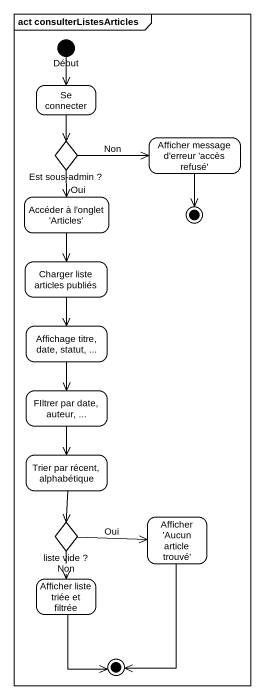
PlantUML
@startuml
mainframe act consulterListesArticles
hide empty description
state Début <<start>>
state "Se connecter" as Se_connecter
state "Est sous-admin ?" as Est_sous_admin <<choice>>
state "Afficher message d'erreur 'accès refusé'" as Afficher_message_d_erreur
state "Accéder à l'onglet 'Articles'" as Accéder_à_l_onglet_Articles
state final1 <<end>>
state "Charger liste articles publiés" as Charger_liste_articles
state "Affichage titre, date, statut, ..." as Affichage_titre_date_statut
state "FIltrer par date, auteur, ..." as FIltrer_par_date_auteur
state "Trier par récent, alphabétique" as Trier_par_récent
state "liste vide ?" as liste_vide <<choice>>
state "Afficher 'Aucun article trouvé'" as Afficher_Aucun_article
state "Afficher liste triée et filtrée" as Afficher_liste_triée_et
state final2 <<end>>
Début --> Se_connecter
Se_connecter --> Est_sous_admin
Est_sous_admin -right-> Afficher_message_d_erreur : Non
Est_sous_admin --> Accéder_à_l_onglet_Articles : Oui
Afficher_message_d_erreur --> final1
Accéder_à_l_onglet_Articles --> Charger_liste_articles
Charger_liste_articles --> Affichage_titre_date_statut
Affichage_titre_date_statut --> FIltrer_par_date_auteur
FIltrer_par_date_auteur --> Trier_par_récent
Trier_par_récent --> liste_vide
liste_vide -right-> Afficher_Aucun_article : Oui
liste_vide --> Afficher_liste_triée_et : Non
Afficher_Aucun_article --> final2
Afficher_liste_triée_et --> final2
@enduml
